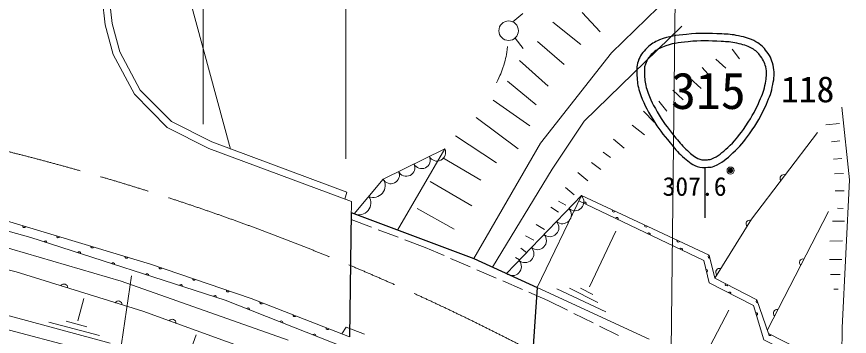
# Model space of a CAD drawing. Units: millimetres, scale not verified. Extents: x 40000 to 680000, y 20000 to 380000.
# Drawn here: x 506266 to 564727, y 278401 to 300846 of the extents above; entities that cross this region are included whole.
import ezdxf
from ezdxf.enums import TextEntityAlignment as Align

# ---------------------------------------------------------------- set-up
doc = ezdxf.new("R2010")
doc.units = ezdxf.units.MM
doc.header["$LTSCALE"] = 1000
doc.header["$PDMODE"] = 32
doc.header["$PDSIZE"] = 500
doc.linetypes.add('CHAIN', pattern=[18.5, 12, -1.5, 3.5, -1.5])
for name, color, linetype, lineweight in [('M-BGD', 7, 'Continuous', 13), ('M-BMK', 2, 'CHAIN', 13), ('M-STR-HTXT', 7, 'Continuous', 13), ('M-STR-STR1', 1, 'Continuous', 13), ('M-STR-STRC', 7, 'Continuous', 13)]:
    doc.layers.add(name, color=color, linetype=linetype, lineweight=lineweight)
doc.styles.add('ＭＳ ゴシック', font='')
doc.styles.get('ＭＳ ゴシック').set_extended_font_data('MS Gothic')

msp = doc.modelspace()

# ---------------------------------------------------------------- linework, layer by layer
at = {"layer": 'M-BGD'}
for p, q in [((552682, 316799), (552215, 277400)), ((521282, 291554), (515077, 314292)), ((512483, 300261), (512025, 304234)), ((545965, 301126), (547221, 299781)), ((548034, 298300), (551309, 301485)), ((541801, 301056), (541094, 300477)), ((513042, 298187), (512483, 300261)), ((543901, 300453), (545875, 298883)), ((552969, 300184), (546105, 293500)), ((541263, 299329), (541824, 298608)), ((542825, 299108), (544709, 297493)), ((514537, 295396), (513042, 298187)), ((543054, 291975), (548034, 298300)), ((556508, 298564), (557026, 297886)), ((541569, 297762), (543587, 295967)), ((555351, 297866), (556049, 297228)), ((554394, 297268), (554992, 296590)), ((553497, 296550), (554314, 295813)), ((540716, 296326), (542735, 294666)), ((516830, 293063), (514537, 295396)), ((552341, 295673), (553058, 294995)), ((539729, 294980), (542286, 293186)), ((551344, 294915), (551922, 294218)), ((550267, 294218), (551025, 293440)), ((564188, 294493), (564727, 289379)), ((538518, 293769), (541479, 291571)), ((546105, 293500), (543862, 290135)), ((519761, 291588), (516830, 293063)), ((549491, 293238), (550351, 292556)), ((563082, 293260), (564025, 293340)), ((537082, 292468), (539954, 290584)), ((538361, 283857), (543054, 291975)), ((548180, 292246), (548924, 291608)), ((563467, 292064), (564052, 292117)), ((529764, 287859), (519761, 291588)), ((533013, 285866), (536325, 291571)), ((547453, 291324), (547958, 290952)), ((536180, 290923), (538852, 289368)), ((546625, 290598), (547289, 290119)), ((563613, 290841), (564198, 290881)), ((543862, 290135), (539670, 283264)), ((545654, 289893), (546359, 289308)), ((563693, 289804), (564318, 289831)), ((535303, 289268), (538234, 287573)), ((544790, 288843), (545415, 288325)), ((564727, 289379), (564218, 279001)), ((529442, 288513), (529300, 288032)), ((540653, 282818), (545916, 288281)), ((545916, 288281), (542816, 281836)), ((563733, 288621), (564358, 288608)), ((529761, 286603), (529764, 287859)), ((544312, 287899), (544830, 287620)), ((534386, 287374), (536978, 285918)), ((543767, 287474), (544312, 287115)), ((563273, 287159), (558972, 278853)), ((563892, 287398), (564291, 287385)), ((531183, 286067), (529761, 286603)), ((563547, 286481), (564384, 286481)), ((533055, 285361), (531651, 285890)), ((542730, 286264), (543328, 285892)), ((541986, 285467), (542571, 285161)), ((546475, 281874), (548329, 285793)), ((503461, 285239), (513607, 282272)), ((534945, 284649), (533523, 285185)), ((563347, 285072), (564251, 285098)), ((536269, 284075), (534945, 284649)), ((541667, 284589), (542059, 284278)), ((538105, 283281), (536728, 283877)), ((541294, 283938), (541570, 283770)), ((563334, 283796), (564198, 283796)), ((539940, 282486), (538564, 283082)), ((514334, 282657), (510400, 256377)), ((563414, 282732), (564092, 282732)), ((513607, 282272), (525328, 278133)), ((541776, 281692), (540399, 282288)), ((542816, 281836), (550683, 278214)), ((545855, 281794), (546723, 281333)), ((543559, 280920), (542234, 281493)), ((544189, 281732), (547636, 280119)), ((545084, 281776), (547069, 280775)), ((563640, 281722), (563946, 281722)), ((512838, 277913), (502630, 280697)), ((510557, 279480), (510976, 281055)), ((544944, 280232), (543559, 280920)), ((499109, 280595), (510977, 277445)), ((554964, 277726), (556267, 280239)), ((509740, 279460), (511195, 279061)), ((546736, 279343), (545392, 280010)), ((508523, 279400), (512093, 278463)), ((529087, 278586), (529411, 279049)), ((529411, 279049), (530685, 278556)), ((548527, 278453), (547184, 279120)), ((564218, 279001), (564193, 276449)), ((518287, 276914), (518858, 278509))]:
    msp.add_line(p, q, dxfattribs=at)
for points in [[(529442, 288513), (519961, 292047), (517129, 293473), (514944, 295695), (513510, 298373), (512976, 300355), (512527, 304240), (512955, 308948), (514576, 313351), (516549, 317060), (520974, 323298), (524191, 327110)], [(361052, 284901), (381105, 284652), (410701, 284994), (413681, 285873), (430140, 286996), (440287, 289660), (443087, 290203), (451227, 293459), (465293, 293112), (476950, 292102), (488573, 290507), (501890, 287609), (515663, 283474), (522729, 281065), (529636, 278371)], [(529501, 277548), (520905, 280934), (507263, 285330), (500262, 287284), (487629, 289758), (476331, 291451), (464664, 292537), (451300, 292825), (443391, 289736), (440309, 289085), (429977, 286502), (419601, 285721), (413798, 285388), (410615, 284375), (389398, 284030), (374833, 283965), (361022, 284302)], [(562496, 292721), (557860, 286620), (555275, 282483)], [(529971, 287009), (531997, 289447), (536325, 291571)], [(524736, 276673), (515118, 280160), (506229, 282919), (498293, 284897), (489752, 286869), (481126, 288297), (472389, 289396), (463461, 290074), (454267, 290367)], [(545916, 288281), (554877, 284110), (555275, 282483), (558237, 280956), (559059, 278602), (563981, 276067)], [(563747, 275644), (558731, 278168), (558000, 280560), (554877, 282156), (554504, 283724), (545742, 287919)]]:
    msp.add_lwpolyline(points, dxfattribs=at)
for centre, radius in [((540806, 299858), 683), ((556388, 290039), 150), ((556388, 290039), 120), ((556388, 290039), 90), ((556388, 290039), 60), ((556388, 290039), 30), ((556388, 290039), 20)]:
    msp.add_circle(centre, radius, dxfattribs=at)
for centre, radius, start, end in [((535783, 291308), 603, 206.39329, 25.88504), ((534701, 290777), 603, 206.39329, 25.88504), ((532536, 289715), 603, 206.39329, 25.88504), ((533618, 290246), 603, 206.39329, 25.88504), ((531319, 288980), 823, 245.99551, 34.54626), ((560121, 289502), 256, 65.45267, 220.0919), ((530306, 287761), 823, 245.99551, 34.54626), ((545453, 287849), 633, 229.05867, 43.07967), ((546149, 287725), 100, 334.41558, 154.41558), ((544576, 286938), 633, 229.05867, 43.07967), ((548182, 287226), 100, 155.03597, 335.03597), ((548404, 286645), 100, 334.41558, 154.41558), ((557729, 286304), 256, 70.68406, 225.32329), ((506784, 286140), 100, 163.28833, 343.28833), ((543699, 286028), 633, 229.05867, 43.07967), ((550449, 286171), 100, 155.03597, 335.03597), ((509178, 285421), 100, 163.28833, 343.28833), ((542822, 285117), 633, 229.05867, 43.07967), ((550658, 285565), 100, 334.41558, 154.41558), ((508283, 285001), 100, 342.14128, 162.14128), ((511573, 284702), 100, 163.28833, 343.28833), ((552715, 285116), 100, 155.03597, 335.03597), ((510662, 284235), 100, 342.14128, 162.14128), ((541945, 284207), 633, 229.05867, 43.07967), ((552913, 284486), 100, 334.41558, 154.41558), ((513042, 283468), 100, 342.14128, 162.14128), ((513967, 283983), 100, 163.28833, 343.28833), ((541068, 283296), 633, 229.05867, 43.07967), ((554904, 283997), 100, 103.77882, 283.77882), ((561484, 283581), 256, 75.29757, 229.93681), ((516353, 283239), 100, 161.16991, 341.16991), ((554674, 283008), 100, 283.34873, 103.34873), ((555609, 282912), 256, 70.68406, 225.32329), ((515422, 282701), 100, 342.14128, 162.14128), ((518719, 282432), 100, 161.16991, 341.16991), ((509591, 281816), 256, 355.43397, 150.07321), ((517801, 281935), 100, 342.14128, 162.14128), ((556112, 282052), 100, 152.71822, 332.71822), ((520181, 281168), 100, 342.14128, 162.14128), ((521086, 281625), 100, 161.16991, 341.16991), ((556323, 281417), 100, 332.9494, 152.9494), ((513411, 280630), 256, 355.43397, 150.07321), ((523440, 280787), 100, 158.69878, 338.69878), ((558273, 280853), 100, 109.25303, 289.25303), ((522523, 280297), 100, 338.49857, 158.49857), ((558180, 279971), 100, 286.99082, 106.99082), ((559644, 280029), 256, 75.29757, 229.93681), ((517196, 279347), 256, 352.75643, 147.39566), ((524849, 279381), 100, 338.49857, 158.49857), ((525770, 279879), 100, 158.69878, 338.69878), ((528099, 278971), 100, 158.69878, 338.69878), ((527175, 278464), 100, 338.49857, 158.49857), ((559162, 278549), 100, 152.74582, 332.74582)]:
    msp.add_arc(centre, radius, start, end, dxfattribs=at)
msp.add_open_spline([(539954, 296207), (540221, 296755), (540310, 296937), (540462, 297433), (540616, 297934), (540645, 298137), (540731, 298749)], degree=3, knots=[0, 0, 0, 0, 1, 1, 1, 2, 2, 2, 2], dxfattribs=at)
msp.add_point((556388, 290039), dxfattribs=at)
at = {"layer": 'M-BMK'}
msp.add_arc((465596, 130971), 165333, 61.33923, 84.53039, dxfattribs=at)
at = {"layer": 'M-STR-HTXT'}
for p, q in [((519359, 352380), (519359, 293289)), ((529378, 290862), (529378, 352380))]:
    msp.add_line(p, q, dxfattribs=at)
at = {"layer": 'M-STR-STR1', "lineweight": 25}
for p, q in [((529762, 287088), (529636, 278371)), ((529762, 287088), (538361, 283857)), ((538361, 283857), (542816, 281836)), ((542816, 281836), (542203, 272894))]:
    msp.add_line(p, q, dxfattribs=at)
at = {"layer": 'M-STR-STRC', "lineweight": 25}
msp.add_line((554606, 286722), (554606, 290259), dxfattribs=at)
for points in [[(553304, 299603), (554259, 299707), (554804, 299678), (555763, 299630), (556230, 299606), (556497, 299601), (556953, 299498), (557444, 299386), (557736, 299330), (558169, 299074), (558516, 298870), (558702, 298714), (558936, 298387), (559211, 298004), (559327, 297741), (559412, 297276), (559495, 296819), (559443, 296544), (559359, 296087), (559258, 295531), (559138, 295228), (558910, 294712), (558529, 293853), (558261, 293390), (557720, 292623), (557318, 292054), (557072, 291741), (556556, 291274), (556089, 290852), (555817, 290590), (555234, 290349), (555070, 290281), (554963, 290279), (554785, 290269), (554495, 290255), (554318, 290226), (554044, 290322), (553582, 290485), (553382, 290714), (553013, 291036), (552633, 291368), (552460, 291598), (552141, 291988), (551630, 292611), (551338, 292963), (550924, 293654), (550495, 294372), (550249, 294786), (549999, 295584), (549864, 296014), (549832, 296272), (549814, 296721), (549798, 297104), (549767, 297337), (549893, 297700), (550040, 298122), (550208, 298339), (550528, 298651), (550816, 298934), (551026, 299055), (551400, 299207), (552104, 299493), (552549, 299521), (553304, 299603)], [(553412, 299086), (554315, 299182), (554830, 299148), (555737, 299101), (556168, 299079), (556414, 299074), (556836, 298979), (557263, 298882), (557518, 298833), (557896, 298610), (558167, 298450), (558313, 298328), (558497, 298072), (558718, 297764), (558811, 297552), (558879, 297179), (558949, 296796), (558904, 296566), (558835, 296182), (558742, 295675), (558633, 295398), (558424, 294927), (558061, 294106), (557804, 293662), (557286, 292929), (556911, 292398), (556682, 292105), (556199, 291669), (555785, 291294), (555544, 291063), (555027, 290849), (554928, 290808), (554864, 290807), (554757, 290801), (554550, 290790), (554422, 290770), (554226, 290839), (553839, 290975), (553672, 291167), (553363, 291437), (553009, 291746), (552848, 291960), (552550, 292323), (552059, 292923), (551777, 293261), (551380, 293926), (550976, 294602), (550744, 294993), (550508, 295744), (550390, 296121), (550361, 296348), (550345, 296743), (550333, 297047), (550308, 297232), (550409, 297520), (550523, 297851), (550655, 298021), (550905, 298266), (551136, 298491), (551303, 298588), (551602, 298709), (552271, 298981), (552694, 299010), (553412, 299086)]]:
    msp.add_open_spline(points, degree=3, knots=[0, 0, 0, 0, 1, 1, 1, 2, 2, 2, 3, 3, 3, 4, 4, 4, 5, 5, 5, 6, 6, 6, 7, 7, 7, 8, 8, 8, 9, 9, 9, 10, 10, 10, 11, 11, 11, 12, 12, 12, 13, 13, 13, 14, 14, 14, 15, 15, 15, 16, 16, 16, 17, 17, 17, 18, 18, 18, 19, 19, 19, 20, 20, 20, 21, 21, 21, 21], dxfattribs=at)

# ---------------------------------------------------------------- texts
at = {"layer": 'M-BGD', "style": 'ＭＳ ゴシック'}
msp.add_text('307.6', height=1320, dxfattribs=at).set_placement((551617, 287871), align=Align.BOTTOM_LEFT)
at = {"layer": 'M-STR-STRC', "style": 'ＭＳ ゴシック'}
for s, height, p in [('315', 2566, (552214, 293594)), ('118', 1833, (559934, 294282))]:
    msp.add_text(s, height=height, dxfattribs=at).set_placement(p, align=Align.BOTTOM_LEFT)

doc.saveas('drawing.dxf')
